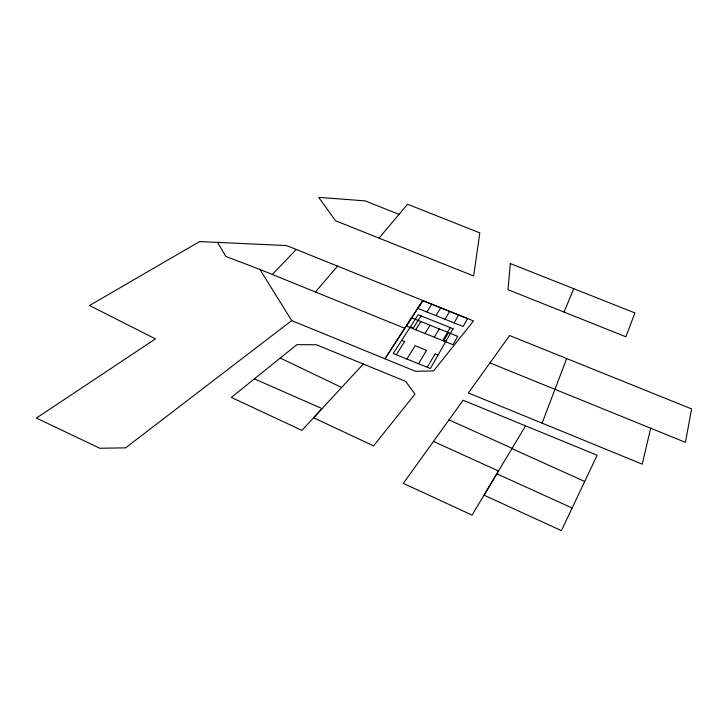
<?xml version="1.0" encoding="UTF-8"?>
<svg xmlns="http://www.w3.org/2000/svg" width="728" height="728" viewBox="0 0 728 728"><rect width="100%" height="100%" fill="white"/><g stroke="black" fill="none" stroke-linecap="round" stroke-linejoin="round"><path stroke-width="1.09" d="M650.686 428.219L642.223 464.164L468.368 392.947L509.636 335.535L691.6 408.936L685.43 442.333L489.953 362.908M566.666 358.54L542.105 423.15M564.036 312.066L573.746 288.688M443.661 340.977L448.475 332.623M454.081 322.886L458.622 314.996M427.309 367.276L435.107 353.79L438.083 354.991M450.25 327.582L443.079 339.994L446 341.159M433.488 441.432L498.498 470.998L472.081 515.106L403.303 483.365L463.144 400.245L597.151 455.237L561.406 530.63L484.029 495.176L525.552 425.853M418.564 363.736L426.535 350.323L415.124 345.727L406.916 359.031M434.316 337.228L439.248 328.929M444.999 319.255L449.658 311.42M424.997 333.479L430.048 325.234M435.936 315.624L440.704 307.844M415.679 329.739L420.848 321.558M426.881 312.012L431.759 304.277M396.269 354.727L404.668 341.532L401.71 340.34M421.012 315.879L413.276 328.028L410.374 326.863M291.682 320.584L125.571 447.856L99.818 448.257L36.4 418.081L155.428 338.893L89.526 305.505L199.608 241.569L286.623 245.564L473.519 320.966L433.606 370.898L415.506 371.316L384.93 358.777L422.822 300.509L384.966 358.795L291.682 320.584L259.887 269.415L225.88 256.465L217.499 242.388M399.026 214.36L407.525 204.231L479.816 232.887L473.655 275.957L335.481 220.73L318.718 197.37L365.019 200.855L399.026 214.36L379.042 238.138M315.442 292.001L337.537 266.102M363.317 364.027L313.586 417.736L373.528 445.882L414.96 394.13L405.678 381.417L316.425 344.772L296.851 344.663L231.358 397.433L301.911 430.375L322.04 408.608L254.391 378.86M272.345 274.474L296.26 249.44M259.887 269.415L404.55 328.21M449.003 419.883L512.102 448.321M511.921 448.63L584.711 481.472M496.842 473.791L572.135 508.017M280.225 358.049L341.623 387.46M510.319 263.554L507.989 289.671L625.898 336.791L634.925 312.931L510.319 263.554M457.703 336.318L453.007 344.726L406.388 326.007L411.675 317.872L457.703 336.318M467.604 318.582L463.172 326.517L417.836 308.39L422.832 300.709L467.604 318.582M453.116 328.728L430.348 368.505L393.238 353.508L418.163 314.742L453.116 328.728"/></g></svg>
